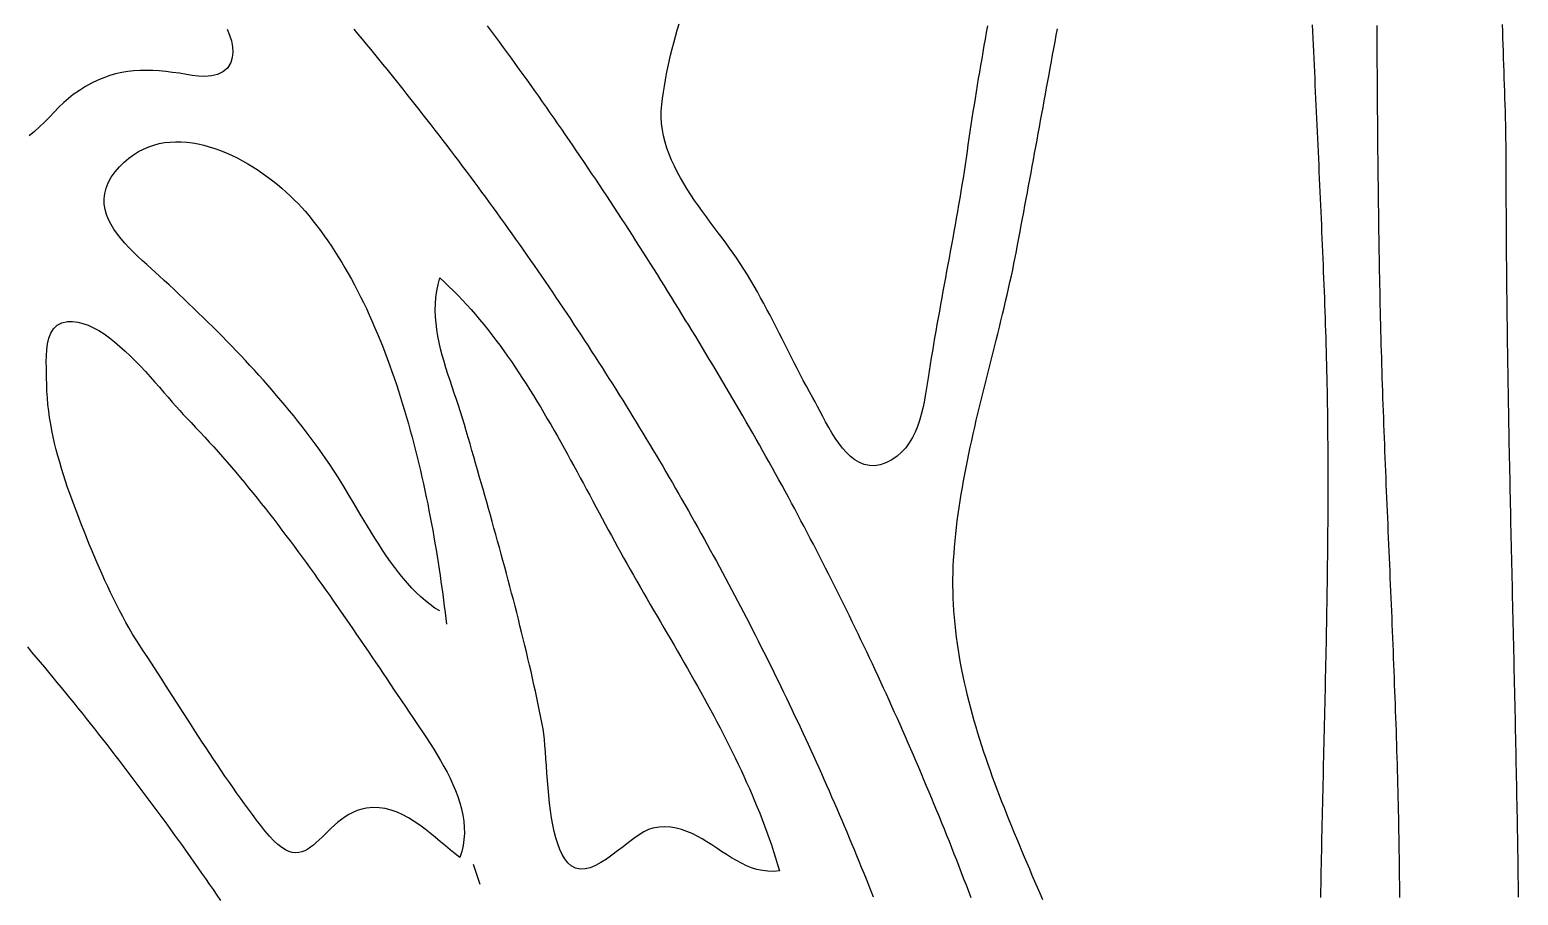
# Model space of a CAD drawing. Header units: millimetres. Extents: x 39 to 1143, y 32 to 1572.
# Drawn here: x 917 to 1140.4, y 1199.4 to 1329.3 of the extents above; entities that cross this region are included whole.
import ezdxf

# ---------------------------------------------------------------- set-up
doc = ezdxf.new("R2010")
doc.units = ezdxf.units.MM
doc.layers.add('0_0_0', color=3, linetype='Continuous')

msp = doc.modelspace()

# ---------------------------------------------------------------- linework, layer by layer
at = {"layer": '0_0_0'}
for points in [[(946.64, 1329.41), (946.99, 1328.51), (947.26, 1327.62), (947.42, 1326.76), (947.47, 1325.92), (947.38, 1325.13), (947.16, 1324.38), (946.66, 1323.55), (945.98, 1322.97), (945.16, 1322.59), (944.26, 1322.38), (943.29, 1322.3), (942.32, 1322.34), (941.39, 1322.44), (940.52, 1322.58), (939.46, 1322.76), (938.43, 1322.91), (937.41, 1323.04), (936.42, 1323.13), (935.45, 1323.19), (934.5, 1323.21), (933.56, 1323.2), (932.63, 1323.14), (931.71, 1323.03), (930.8, 1322.88), (929.89, 1322.67), (928.99, 1322.41), (928.09, 1322.09), (927.19, 1321.72), (926.28, 1321.28), (925.37, 1320.77), (924.45, 1320.2), (923.52, 1319.56), (922.81, 1318.99), (922.09, 1318.36), (921.38, 1317.66), (920.66, 1316.94), (919.94, 1316.19), (919.21, 1315.45), (918.47, 1314.72), (917.71, 1314.03), (916.92, 1313.39)], [(965.63, 1329.39), (966.25, 1328.65), (966.87, 1327.9), (967.49, 1327.15), (968.11, 1326.4), (968.72, 1325.65), (969.34, 1324.9), (969.95, 1324.14), (970.57, 1323.39), (971.18, 1322.63), (971.79, 1321.88), (972.39, 1321.12), (973, 1320.36), (973.61, 1319.6), (974.21, 1318.84), (974.81, 1318.07), (975.41, 1317.31), (976.01, 1316.54), (976.61, 1315.78), (977.2, 1315.01), (977.8, 1314.24), (978.39, 1313.47), (978.98, 1312.7), (979.57, 1311.93), (980.16, 1311.16), (980.74, 1310.39), (981.33, 1309.61), (981.91, 1308.84), (982.49, 1308.06), (983.07, 1307.28), (983.65, 1306.5), (984.23, 1305.72), (984.8, 1304.94), (985.38, 1304.16), (985.95, 1303.38), (986.52, 1302.59), (987.09, 1301.81), (987.66, 1301.02), (988.22, 1300.23), (988.79, 1299.44), (989.35, 1298.65), (989.91, 1297.86), (990.47, 1297.07), (991.03, 1296.28), (991.58, 1295.49), (992.14, 1294.69), (992.69, 1293.9), (993.24, 1293.1), (993.79, 1292.3), (994.34, 1291.5), (994.89, 1290.7), (995.43, 1289.9), (995.97, 1289.1), (996.52, 1288.3), (997.06, 1287.5), (997.59, 1286.69), (998.13, 1285.89), (998.66, 1285.08), (999.2, 1284.27), (999.73, 1283.46), (1000.26, 1282.65), (1000.79, 1281.84), (1001.31, 1281.03), (1001.84, 1280.22), (1002.36, 1279.41), (1002.88, 1278.59), (1003.4, 1277.78), (1003.92, 1276.96), (1004.44, 1276.14), (1004.95, 1275.33), (1005.46, 1274.51), (1005.98, 1273.69), (1006.48, 1272.87), (1006.99, 1272.04), (1007.5, 1271.22), (1008, 1270.4), (1008.51, 1269.57), (1009.01, 1268.75), (1009.51, 1267.92), (1010, 1267.09), (1010.5, 1266.27), (1010.99, 1265.44), (1011.49, 1264.61), (1011.98, 1263.78), (1012.46, 1262.95), (1012.95, 1262.11), (1013.44, 1261.28), (1013.92, 1260.45), (1014.4, 1259.61), (1014.88, 1258.77), (1015.36, 1257.94), (1015.84, 1257.1), (1016.31, 1256.26), (1016.78, 1255.42), (1017.26, 1254.58), (1017.72, 1253.74), (1018.19, 1252.9), (1018.66, 1252.06), (1019.12, 1251.21), (1019.58, 1250.37), (1020.04, 1249.52), (1020.5, 1248.68), (1020.96, 1247.83), (1021.41, 1246.98), (1021.87, 1246.13), (1022.32, 1245.28), (1022.77, 1244.43), (1023.22, 1243.58), (1023.66, 1242.73), (1024.11, 1241.88), (1024.55, 1241.02), (1024.99, 1240.17), (1025.43, 1239.31), (1025.86, 1238.46), (1026.3, 1237.6), (1026.73, 1236.74), (1027.16, 1235.89), (1027.59, 1235.03), (1028.02, 1234.17), (1028.45, 1233.31), (1028.87, 1232.45), (1029.29, 1231.58), (1029.71, 1230.72), (1030.13, 1229.86), (1030.55, 1228.99), (1030.96, 1228.13), (1031.37, 1227.26), (1031.78, 1226.39), (1032.19, 1225.53), (1032.6, 1224.66), (1033, 1223.79), (1033.41, 1222.92), (1033.81, 1222.05), (1034.21, 1221.18), (1034.61, 1220.31), (1035, 1219.44), (1035.39, 1218.56), (1035.79, 1217.69), (1036.18, 1216.82), (1036.56, 1215.94), (1036.95, 1215.06), (1037.33, 1214.19), (1037.71, 1213.31), (1038.1, 1212.43), (1038.47, 1211.55), (1038.85, 1210.67), (1039.22, 1209.79), (1039.6, 1208.91), (1039.97, 1208.03), (1040.33, 1207.15), (1040.7, 1206.27), (1041.07, 1205.38), (1041.43, 1204.5), (1041.79, 1203.62), (1042.15, 1202.73), (1042.5, 1201.84), (1042.86, 1200.96), (1043.21, 1200.07), (1043.56, 1199.18)], [(1058.27, 1199.02), (1057.91, 1199.96), (1057.55, 1200.9), (1057.19, 1201.83), (1056.83, 1202.77), (1056.47, 1203.7), (1056.11, 1204.64), (1055.74, 1205.57), (1055.37, 1206.5), (1055, 1207.44), (1054.63, 1208.37), (1054.25, 1209.3), (1053.88, 1210.23), (1053.5, 1211.16), (1053.12, 1212.08), (1052.74, 1213.01), (1052.35, 1213.94), (1051.97, 1214.86), (1051.58, 1215.79), (1051.19, 1216.71), (1050.8, 1217.64), (1050.41, 1218.56), (1050.01, 1219.48), (1049.62, 1220.4), (1049.22, 1221.32), (1048.82, 1222.24), (1048.42, 1223.16), (1048.01, 1224.08), (1047.61, 1225), (1047.2, 1225.91), (1046.79, 1226.83), (1046.38, 1227.74), (1045.97, 1228.65), (1045.55, 1229.57), (1045.14, 1230.48), (1044.72, 1231.39), (1044.3, 1232.3), (1043.88, 1233.21), (1043.45, 1234.12), (1043.03, 1235.02), (1042.6, 1235.93), (1042.17, 1236.83), (1041.74, 1237.74), (1041.31, 1238.64), (1040.87, 1239.54), (1040.43, 1240.44), (1040, 1241.35), (1039.56, 1242.24), (1039.11, 1243.14), (1038.67, 1244.04), (1038.22, 1244.94), (1037.78, 1245.83), (1037.33, 1246.73), (1036.88, 1247.62), (1036.42, 1248.51), (1035.97, 1249.4), (1035.51, 1250.29), (1035.05, 1251.18), (1034.59, 1252.07), (1034.13, 1252.96), (1033.67, 1253.84), (1033.2, 1254.73), (1032.73, 1255.61), (1032.26, 1256.5), (1031.79, 1257.38), (1031.32, 1258.26), (1030.85, 1259.14), (1030.37, 1260.02), (1029.89, 1260.89), (1029.41, 1261.77), (1028.93, 1262.65), (1028.45, 1263.52), (1027.96, 1264.39), (1027.47, 1265.26), (1026.98, 1266.13), (1026.49, 1267), (1026, 1267.87), (1025.51, 1268.74), (1025.01, 1269.61), (1024.51, 1270.47), (1024.01, 1271.33), (1023.51, 1272.2), (1023.01, 1273.06), (1022.51, 1273.91), (1022.01, 1274.75), (1021.51, 1275.6), (1021.01, 1276.45), (1020.5, 1277.3), (1020, 1278.15), (1019.49, 1279), (1018.98, 1279.85), (1018.47, 1280.69), (1017.96, 1281.54), (1017.45, 1282.39), (1016.94, 1283.24), (1016.42, 1284.09), (1015.9, 1284.94), (1015.38, 1285.78), (1014.86, 1286.63), (1014.34, 1287.48), (1013.82, 1288.33), (1013.3, 1289.17), (1012.77, 1290.02), (1012.24, 1290.87), (1011.71, 1291.71), (1011.18, 1292.56), (1010.65, 1293.4), (1010.12, 1294.25), (1009.58, 1295.09), (1009.05, 1295.94), (1008.51, 1296.78), (1007.97, 1297.63), (1007.43, 1298.47), (1006.88, 1299.31), (1006.34, 1300.15), (1005.79, 1300.99), (1005.25, 1301.83), (1004.7, 1302.67), (1004.15, 1303.51), (1003.59, 1304.35), (1003.04, 1305.19), (1002.49, 1306.03), (1001.93, 1306.86), (1001.37, 1307.7), (1000.81, 1308.54), (1000.25, 1309.37), (999.68, 1310.2), (999.12, 1311.04), (998.55, 1311.87), (997.99, 1312.7), (997.42, 1313.53), (996.84, 1314.36), (996.27, 1315.18), (995.7, 1316.01), (995.12, 1316.84), (994.54, 1317.66), (993.96, 1318.49), (993.38, 1319.31), (992.8, 1320.13), (992.22, 1320.95), (991.63, 1321.77), (991.04, 1322.59), (990.45, 1323.41), (989.86, 1324.22), (989.27, 1325.04), (988.67, 1325.85), (988.08, 1326.66), (987.48, 1327.47), (986.88, 1328.28), (986.28, 1329.09), (985.68, 1329.9)], [(1060.73, 1329.89), (1060.55, 1328.9), (1060.38, 1327.91), (1060.2, 1326.92), (1060.03, 1325.93), (1059.86, 1324.94), (1059.69, 1323.95), (1059.52, 1322.96), (1059.35, 1321.97), (1059.19, 1320.98), (1059.03, 1319.99), (1058.87, 1319), (1058.71, 1318.01), (1058.55, 1317.02), (1058.4, 1316.02), (1058.24, 1315.03), (1058.09, 1314.04), (1057.95, 1313.05), (1057.8, 1312.05), (1057.66, 1311.06), (1057.51, 1310.05), (1057.36, 1309.05), (1057.2, 1308.04), (1057.05, 1307.04), (1056.88, 1306.04), (1056.72, 1305.04), (1056.55, 1304.03), (1056.38, 1303.03), (1056.21, 1302.03), (1056.04, 1301.03), (1055.86, 1300.04), (1055.68, 1299.04), (1055.5, 1298.04), (1055.32, 1297.04), (1055.14, 1296.04), (1054.96, 1295.04), (1054.78, 1294.05), (1054.59, 1293.05), (1054.41, 1292.05), (1054.23, 1291.05), (1054.04, 1290.06), (1053.86, 1289.06), (1053.68, 1288.06), (1053.5, 1287.06), (1053.32, 1286.06), (1053.14, 1285.06), (1052.97, 1284.07), (1052.79, 1283.07), (1052.62, 1282.07), (1052.45, 1281.07), (1052.28, 1280.06), (1052.12, 1279.06), (1051.96, 1278.06), (1051.8, 1277.06), (1051.66, 1276.17), (1051.52, 1275.27), (1051.37, 1274.34), (1051.2, 1273.41), (1051.01, 1272.48), (1050.79, 1271.56), (1050.53, 1270.65), (1050.22, 1269.76), (1049.87, 1268.9), (1049.46, 1268.08), (1048.99, 1267.3), (1048.45, 1266.57), (1047.84, 1265.89), (1047.15, 1265.29), (1046.36, 1264.75), (1045.48, 1264.3), (1044.62, 1263.99), (1043.79, 1263.86), (1043, 1263.88), (1042.24, 1264.04), (1041.52, 1264.33), (1040.84, 1264.74), (1040.18, 1265.25), (1039.56, 1265.84), (1038.97, 1266.5), (1038.41, 1267.23), (1037.88, 1268), (1037.37, 1268.79), (1036.9, 1269.61), (1036.44, 1270.43), (1036.01, 1271.23), (1035.61, 1272.01), (1035.23, 1272.75), (1034.87, 1273.44), (1034.52, 1274.06), (1034.03, 1274.93), (1033.55, 1275.8), (1033.08, 1276.68), (1032.61, 1277.56), (1032.15, 1278.45), (1031.7, 1279.33), (1031.25, 1280.22), (1030.8, 1281.11), (1030.35, 1282), (1029.9, 1282.89), (1029.45, 1283.78), (1029, 1284.67), (1028.55, 1285.55), (1028.09, 1286.44), (1027.63, 1287.32), (1027.16, 1288.2), (1026.68, 1289.07), (1026.2, 1289.94), (1025.71, 1290.81), (1025.2, 1291.67), (1024.69, 1292.53), (1024.16, 1293.38), (1023.62, 1294.22), (1023.06, 1295.06), (1022.55, 1295.79), (1022.02, 1296.54), (1021.47, 1297.3), (1020.9, 1298.06), (1020.32, 1298.84), (1019.73, 1299.63), (1019.13, 1300.42), (1018.54, 1301.22), (1017.95, 1302.04), (1017.36, 1302.86), (1016.78, 1303.69), (1016.22, 1304.52), (1015.67, 1305.37), (1015.14, 1306.23), (1014.64, 1307.09), (1014.17, 1307.96), (1013.73, 1308.84), (1013.32, 1309.73), (1012.95, 1310.63), (1012.62, 1311.53), (1012.34, 1312.44), (1012.11, 1313.36), (1011.94, 1314.28), (1011.82, 1315.22), (1011.76, 1316.16), (1011.77, 1317.1), (1011.84, 1318.06), (1011.95, 1318.98), (1012.08, 1319.91), (1012.23, 1320.83), (1012.39, 1321.76), (1012.56, 1322.69), (1012.75, 1323.62), (1012.95, 1324.56), (1013.16, 1325.49), (1013.39, 1326.43), (1013.63, 1327.36), (1013.89, 1328.3), (1014.15, 1329.23), (1014.43, 1330.17)], [(1069.02, 1198.72), (1068.63, 1199.64), (1068.24, 1200.55), (1067.85, 1201.47), (1067.45, 1202.38), (1067.06, 1203.3), (1066.68, 1204.21), (1066.29, 1205.13), (1065.9, 1206.05), (1065.52, 1206.97), (1065.13, 1207.89), (1064.75, 1208.81), (1064.38, 1209.73), (1064, 1210.65), (1063.63, 1211.57), (1063.27, 1212.5), (1062.9, 1213.42), (1062.55, 1214.35), (1062.19, 1215.28), (1061.85, 1216.21), (1061.5, 1217.14), (1061.17, 1218.07), (1060.84, 1219), (1060.52, 1219.94), (1060.2, 1220.87), (1059.89, 1221.81), (1059.59, 1222.75), (1059.3, 1223.7), (1059.01, 1224.64), (1058.74, 1225.59), (1058.47, 1226.54), (1058.21, 1227.49), (1057.96, 1228.44), (1057.72, 1229.4), (1057.5, 1230.35), (1057.28, 1231.32), (1057.07, 1232.28), (1056.88, 1233.24), (1056.69, 1234.21), (1056.52, 1235.18), (1056.36, 1236.16), (1056.21, 1237.13), (1056.08, 1238.11), (1055.96, 1239.1), (1055.85, 1240.08), (1055.76, 1241.07), (1055.68, 1242.06), (1055.62, 1243.06), (1055.57, 1243.99), (1055.55, 1244.93), (1055.53, 1245.88), (1055.54, 1246.83), (1055.56, 1247.79), (1055.59, 1248.75), (1055.64, 1249.72), (1055.7, 1250.69), (1055.77, 1251.66), (1055.86, 1252.64), (1055.96, 1253.62), (1056.07, 1254.61), (1056.19, 1255.6), (1056.32, 1256.59), (1056.47, 1257.59), (1056.62, 1258.59), (1056.78, 1259.59), (1056.95, 1260.59), (1057.13, 1261.59), (1057.32, 1262.6), (1057.52, 1263.61), (1057.72, 1264.62), (1057.93, 1265.63), (1058.14, 1266.64), (1058.36, 1267.65), (1058.59, 1268.66), (1058.82, 1269.67), (1059.05, 1270.68), (1059.29, 1271.69), (1059.53, 1272.7), (1059.78, 1273.7), (1060.02, 1274.71), (1060.27, 1275.72), (1060.52, 1276.72), (1060.77, 1277.72), (1061.02, 1278.72), (1061.27, 1279.72), (1061.52, 1280.71), (1061.77, 1281.7), (1062.02, 1282.69), (1062.27, 1283.68), (1062.51, 1284.66), (1062.75, 1285.63), (1062.99, 1286.61), (1063.22, 1287.58), (1063.45, 1288.54), (1063.67, 1289.5), (1063.89, 1290.45), (1064.1, 1291.4), (1064.31, 1292.35), (1064.51, 1293.28), (1064.7, 1294.21), (1064.89, 1295.14), (1065.06, 1296.06), (1065.25, 1297.04), (1065.43, 1298.02), (1065.62, 1299), (1065.8, 1299.98), (1065.98, 1300.96), (1066.17, 1301.94), (1066.35, 1302.92), (1066.53, 1303.9), (1066.71, 1304.88), (1066.89, 1305.86), (1067.08, 1306.84), (1067.26, 1307.82), (1067.44, 1308.81), (1067.62, 1309.79), (1067.8, 1310.77), (1067.98, 1311.75), (1068.16, 1312.74), (1068.34, 1313.72), (1068.52, 1314.7), (1068.7, 1315.68), (1068.88, 1316.67), (1069.06, 1317.65), (1069.24, 1318.63), (1069.42, 1319.62), (1069.6, 1320.6), (1069.78, 1321.59), (1069.96, 1322.57), (1070.14, 1323.55), (1070.32, 1324.54), (1070.5, 1325.52), (1070.68, 1326.51), (1070.86, 1327.49), (1071.04, 1328.48), (1071.22, 1329.46)], [(1109.47, 1330.03), (1109.51, 1329.02), (1109.56, 1328.02), (1109.6, 1327.02), (1109.65, 1326.01), (1109.69, 1325.01), (1109.74, 1324), (1109.78, 1323), (1109.83, 1322), (1109.87, 1320.99), (1109.92, 1319.99), (1109.96, 1318.99), (1110.01, 1317.98), (1110.06, 1316.98), (1110.1, 1315.98), (1110.15, 1314.98), (1110.2, 1313.98), (1110.24, 1312.97), (1110.29, 1311.97), (1110.34, 1310.97), (1110.38, 1309.97), (1110.43, 1308.97), (1110.47, 1307.97), (1110.52, 1306.97), (1110.56, 1305.97), (1110.61, 1304.97), (1110.65, 1303.97), (1110.7, 1302.97), (1110.74, 1301.97), (1110.79, 1300.97), (1110.83, 1299.97), (1110.87, 1298.97), (1110.92, 1297.98), (1110.96, 1296.98), (1111, 1295.98), (1111.04, 1294.99), (1111.08, 1293.99), (1111.12, 1292.99), (1111.16, 1292), (1111.2, 1291), (1111.24, 1290.01), (1111.28, 1289.01), (1111.31, 1288.02), (1111.35, 1287.03), (1111.38, 1286.03), (1111.42, 1285.04), (1111.45, 1284.05), (1111.48, 1283.06), (1111.51, 1282.06), (1111.54, 1281.07), (1111.57, 1280.07), (1111.59, 1279.08), (1111.62, 1278.08), (1111.64, 1277.09), (1111.66, 1276.09), (1111.68, 1275.1), (1111.7, 1274.1), (1111.71, 1273.1), (1111.73, 1272.11), (1111.74, 1271.11), (1111.75, 1270.11), (1111.76, 1269.11), (1111.77, 1268.12), (1111.78, 1267.12), (1111.79, 1266.12), (1111.79, 1265.12), (1111.8, 1264.13), (1111.8, 1263.13), (1111.8, 1262.13), (1111.8, 1261.13), (1111.8, 1260.13), (1111.8, 1259.13), (1111.79, 1258.14), (1111.79, 1257.14), (1111.78, 1256.14), (1111.78, 1255.14), (1111.77, 1254.14), (1111.76, 1253.14), (1111.75, 1252.14), (1111.74, 1251.14), (1111.73, 1250.14), (1111.72, 1249.14), (1111.71, 1248.14), (1111.7, 1247.14), (1111.68, 1246.14), (1111.67, 1245.14), (1111.65, 1244.14), (1111.63, 1243.14), (1111.62, 1242.14), (1111.6, 1241.14), (1111.58, 1240.14), (1111.56, 1239.13), (1111.55, 1238.13), (1111.53, 1237.13), (1111.51, 1236.13), (1111.49, 1235.13), (1111.46, 1234.13), (1111.44, 1233.13), (1111.42, 1232.13), (1111.4, 1231.12), (1111.38, 1230.12), (1111.36, 1229.12), (1111.33, 1228.12), (1111.31, 1227.12), (1111.29, 1226.12), (1111.26, 1225.12), (1111.24, 1224.11), (1111.22, 1223.11), (1111.19, 1222.11), (1111.17, 1221.11), (1111.15, 1220.11), (1111.12, 1219.1), (1111.1, 1218.1), (1111.08, 1217.1), (1111.05, 1216.1), (1111.03, 1215.1), (1111.01, 1214.1), (1110.98, 1213.09), (1110.96, 1212.09), (1110.94, 1211.09), (1110.92, 1210.09), (1110.9, 1209.09), (1110.87, 1208.08), (1110.85, 1207.08), (1110.83, 1206.08), (1110.81, 1205.08), (1110.79, 1204.08), (1110.77, 1203.08), (1110.75, 1202.07), (1110.74, 1201.07), (1110.72, 1200.07), (1110.7, 1199.07)], [(1119.14, 1329.96), (1119.15, 1328.96), (1119.15, 1327.97), (1119.16, 1326.97), (1119.16, 1325.97), (1119.17, 1324.97), (1119.17, 1323.97), (1119.18, 1322.97), (1119.18, 1321.97), (1119.19, 1320.97), (1119.2, 1319.98), (1119.2, 1318.98), (1119.21, 1317.98), (1119.22, 1316.98), (1119.23, 1315.98), (1119.24, 1314.98), (1119.24, 1313.99), (1119.25, 1312.99), (1119.26, 1311.99), (1119.27, 1310.99), (1119.28, 1309.99), (1119.29, 1309), (1119.31, 1308), (1119.32, 1307), (1119.33, 1306), (1119.34, 1305.01), (1119.35, 1304.01), (1119.37, 1303.01), (1119.38, 1302.02), (1119.39, 1301.02), (1119.41, 1300.02), (1119.42, 1299.02), (1119.44, 1298.03), (1119.46, 1297.03), (1119.47, 1296.03), (1119.49, 1295.04), (1119.51, 1294.04), (1119.52, 1293.05), (1119.54, 1292.05), (1119.56, 1291.05), (1119.58, 1290.06), (1119.6, 1289.06), (1119.62, 1288.06), (1119.64, 1287.06), (1119.66, 1286.06), (1119.69, 1285.06), (1119.71, 1284.06), (1119.74, 1283.06), (1119.77, 1282.06), (1119.8, 1281.06), (1119.83, 1280.06), (1119.86, 1279.06), (1119.89, 1278.06), (1119.92, 1277.05), (1119.95, 1276.05), (1119.99, 1275.05), (1120.02, 1274.05), (1120.06, 1273.05), (1120.09, 1272.05), (1120.13, 1271.05), (1120.16, 1270.05), (1120.2, 1269.05), (1120.24, 1268.05), (1120.28, 1267.05), (1120.32, 1266.05), (1120.36, 1265.05), (1120.4, 1264.05), (1120.44, 1263.05), (1120.48, 1262.05), (1120.52, 1261.05), (1120.56, 1260.05), (1120.61, 1259.05), (1120.65, 1258.05), (1120.69, 1257.05), (1120.73, 1256.05), (1120.78, 1255.05), (1120.82, 1254.05), (1120.86, 1253.05), (1120.91, 1252.05), (1120.95, 1251.05), (1120.99, 1250.05), (1121.04, 1249.05), (1121.08, 1248.05), (1121.12, 1247.05), (1121.17, 1246.05), (1121.21, 1245.05), (1121.25, 1244.05), (1121.29, 1243.05), (1121.34, 1242.05), (1121.38, 1241.05), (1121.42, 1240.05), (1121.46, 1239.05), (1121.51, 1238.05), (1121.55, 1237.05), (1121.59, 1236.05), (1121.63, 1235.05), (1121.67, 1234.05), (1121.71, 1233.05), (1121.75, 1232.05), (1121.78, 1231.05), (1121.82, 1230.05), (1121.86, 1229.05), (1121.9, 1228.05), (1121.93, 1227.05), (1121.97, 1226.05), (1122, 1225.05), (1122.04, 1224.05), (1122.07, 1223.05), (1122.1, 1222.05), (1122.13, 1221.05), (1122.16, 1220.05), (1122.19, 1219.05), (1122.22, 1218.05), (1122.25, 1217.05), (1122.28, 1216.05), (1122.3, 1215.05), (1122.33, 1214.05), (1122.35, 1213.05), (1122.37, 1212.05), (1122.39, 1211.05), (1122.41, 1210.05), (1122.43, 1209.05), (1122.45, 1208.05), (1122.47, 1207.05), (1122.48, 1206.05), (1122.5, 1205.05), (1122.51, 1204.05), (1122.52, 1203.05), (1122.53, 1202.05), (1122.54, 1201.05), (1122.55, 1200.05), (1122.55, 1199.05)], [(1137.97, 1330.1), (1138, 1329.09), (1138.03, 1328.08), (1138.06, 1327.07), (1138.1, 1326.06), (1138.13, 1325.05), (1138.17, 1324.04), (1138.2, 1323.04), (1138.23, 1322.03), (1138.27, 1321.02), (1138.3, 1320.02), (1138.33, 1319.01), (1138.36, 1318.01), (1138.39, 1317.01), (1138.41, 1316.01), (1138.44, 1315.01), (1138.46, 1314.01), (1138.48, 1313.01), (1138.49, 1312.02), (1138.51, 1311.03), (1138.52, 1310.03), (1138.52, 1309.04), (1138.52, 1308.06), (1138.52, 1307.06), (1138.53, 1306.05), (1138.53, 1305.05), (1138.53, 1304.05), (1138.53, 1303.05), (1138.54, 1302.05), (1138.54, 1301.04), (1138.55, 1300.04), (1138.55, 1299.04), (1138.56, 1298.04), (1138.56, 1297.04), (1138.57, 1296.04), (1138.58, 1295.04), (1138.59, 1294.03), (1138.6, 1293.03), (1138.61, 1292.03), (1138.62, 1291.03), (1138.63, 1290.03), (1138.64, 1289.03), (1138.65, 1288.03), (1138.66, 1287.03), (1138.67, 1286.03), (1138.69, 1285.03), (1138.7, 1284.03), (1138.71, 1283.03), (1138.73, 1282.03), (1138.74, 1281.03), (1138.76, 1280.03), (1138.77, 1279.03), (1138.79, 1278.03), (1138.8, 1277.03), (1138.82, 1276.03), (1138.84, 1275.03), (1138.85, 1274.03), (1138.87, 1273.03), (1138.89, 1272.03), (1138.91, 1271.03), (1138.93, 1270.03), (1138.95, 1269.03), (1138.97, 1268.03), (1138.98, 1267.03), (1139, 1266.03), (1139.02, 1265.03), (1139.04, 1264.03), (1139.06, 1263.03), (1139.09, 1262.03), (1139.11, 1261.03), (1139.13, 1260.03), (1139.15, 1259.04), (1139.17, 1258.04), (1139.19, 1257.04), (1139.21, 1256.04), (1139.23, 1255.04), (1139.26, 1254.04), (1139.28, 1253.04), (1139.3, 1252.04), (1139.32, 1251.04), (1139.35, 1250.04), (1139.37, 1249.05), (1139.39, 1248.05), (1139.41, 1247.05), (1139.44, 1246.05), (1139.46, 1245.05), (1139.48, 1244.05), (1139.51, 1243.05), (1139.53, 1242.05), (1139.55, 1241.05), (1139.57, 1240.06), (1139.6, 1239.06), (1139.62, 1238.06), (1139.64, 1237.06), (1139.66, 1236.06), (1139.69, 1235.06), (1139.71, 1234.06), (1139.73, 1233.06), (1139.75, 1232.06), (1139.78, 1231.07), (1139.8, 1230.07), (1139.82, 1229.07), (1139.84, 1228.07), (1139.86, 1227.07), (1139.89, 1226.07), (1139.91, 1225.07), (1139.93, 1224.07), (1139.95, 1223.07), (1139.97, 1222.08), (1139.99, 1221.08), (1140.01, 1220.08), (1140.03, 1219.08), (1140.05, 1218.08), (1140.07, 1217.08), (1140.09, 1216.08), (1140.11, 1215.08), (1140.13, 1214.08), (1140.15, 1213.08), (1140.17, 1212.08), (1140.19, 1211.08), (1140.2, 1210.08), (1140.22, 1209.09), (1140.24, 1208.09), (1140.25, 1207.09), (1140.27, 1206.09), (1140.29, 1205.09), (1140.3, 1204.09), (1140.32, 1203.09), (1140.33, 1202.09), (1140.35, 1201.09), (1140.36, 1200.09), (1140.37, 1199.09)], [(978.52, 1242.06), (977.79, 1242.5), (977.08, 1243.01), (976.37, 1243.56), (975.68, 1244.16), (975, 1244.81), (974.33, 1245.49), (973.67, 1246.22), (973.03, 1246.98), (972.39, 1247.77), (971.77, 1248.59), (971.15, 1249.43), (970.55, 1250.29), (969.95, 1251.17), (969.37, 1252.07), (968.79, 1252.97), (968.22, 1253.88), (967.66, 1254.79), (967.11, 1255.71), (966.57, 1256.61), (966.04, 1257.52), (965.51, 1258.41), (964.99, 1259.29), (964.48, 1260.15), (963.98, 1260.98), (963.48, 1261.8), (962.99, 1262.58), (962.5, 1263.34), (962.02, 1264.06), (961.45, 1264.89), (960.87, 1265.71), (960.28, 1266.53), (959.69, 1267.34), (959.09, 1268.15), (958.48, 1268.95), (957.87, 1269.75), (957.25, 1270.54), (956.62, 1271.33), (955.99, 1272.11), (955.35, 1272.88), (954.7, 1273.66), (954.05, 1274.42), (953.4, 1275.18), (952.74, 1275.94), (952.07, 1276.69), (951.4, 1277.44), (950.72, 1278.19), (950.04, 1278.93), (949.36, 1279.66), (948.67, 1280.4), (947.97, 1281.12), (947.28, 1281.85), (946.57, 1282.57), (945.87, 1283.29), (945.16, 1284), (944.45, 1284.71), (943.73, 1285.42), (943.01, 1286.13), (942.29, 1286.83), (941.57, 1287.53), (940.84, 1288.23), (940.11, 1288.92), (939.38, 1289.61), (938.65, 1290.3), (937.91, 1290.99), (937.17, 1291.67), (936.43, 1292.36), (935.83, 1292.91), (935.2, 1293.48), (934.55, 1294.07), (933.88, 1294.67), (933.22, 1295.29), (932.55, 1295.93), (931.91, 1296.59), (931.29, 1297.26), (930.7, 1297.94), (930.15, 1298.64), (929.64, 1299.36), (929.2, 1300.08), (928.82, 1300.83), (928.52, 1301.58), (928.3, 1302.34), (928.18, 1303.12), (928.15, 1303.91), (928.24, 1304.71), (928.44, 1305.52), (928.77, 1306.34), (929.23, 1307.16), (929.84, 1308), (930.49, 1308.75), (931.17, 1309.42), (931.87, 1310.02), (932.59, 1310.55), (933.32, 1311.01), (934.08, 1311.4), (934.85, 1311.73), (935.63, 1312), (936.43, 1312.21), (937.24, 1312.36), (938.06, 1312.45), (938.89, 1312.5), (939.72, 1312.49), (940.56, 1312.43), (941.41, 1312.32), (942.25, 1312.17), (943.1, 1311.98), (943.94, 1311.75), (944.79, 1311.48), (945.63, 1311.17), (946.46, 1310.83), (947.29, 1310.46), (948.1, 1310.06), (948.91, 1309.64), (949.71, 1309.19), (950.49, 1308.71), (951.26, 1308.22), (952.01, 1307.7), (952.75, 1307.18), (953.46, 1306.63), (954.16, 1306.08), (954.83, 1305.52), (955.48, 1304.94), (956.1, 1304.37), (956.7, 1303.79), (957.27, 1303.21), (957.81, 1302.63), (958.31, 1302.06), (958.91, 1301.35), (959.49, 1300.63), (960.07, 1299.89), (960.63, 1299.15), (961.19, 1298.38), (961.73, 1297.61), (962.26, 1296.82), (962.79, 1296.02), (963.3, 1295.21), (963.81, 1294.39), (964.3, 1293.55), (964.79, 1292.71), (965.26, 1291.85), (965.73, 1290.99), (966.19, 1290.11), (966.64, 1289.23), (967.08, 1288.34), (967.51, 1287.44), (967.93, 1286.53), (968.34, 1285.61), (968.75, 1284.68), (969.14, 1283.75), (969.53, 1282.81), (969.91, 1281.87), (970.28, 1280.91), (970.64, 1279.96), (971, 1278.99), (971.34, 1278.02), (971.68, 1277.05), (972.01, 1276.07), (972.33, 1275.09), (972.65, 1274.11), (972.96, 1273.12), (973.26, 1272.13), (973.55, 1271.13), (973.83, 1270.14), (974.11, 1269.14), (974.38, 1268.14), (974.65, 1267.14), (974.9, 1266.14), (975.15, 1265.13), (975.4, 1264.13), (975.63, 1263.13), (975.86, 1262.13), (976.09, 1261.13), (976.3, 1260.13), (976.51, 1259.13), (976.72, 1258.13), (976.91, 1257.14), (977.11, 1256.15), (977.29, 1255.16), (977.47, 1254.18), (977.65, 1253.2), (977.81, 1252.22), (977.98, 1251.25), (978.13, 1250.28), (978.29, 1249.32), (978.43, 1248.36), (978.57, 1247.41), (978.71, 1246.47), (978.84, 1245.53), (978.97, 1244.6), (979.09, 1243.67), (979.2, 1242.76), (979.32, 1241.85), (979.42, 1240.95), (979.52, 1240.06)], [(945.68, 1198.59), (945.11, 1199.42), (944.55, 1200.24), (943.98, 1201.07), (943.41, 1201.89), (942.83, 1202.71), (942.26, 1203.53), (941.68, 1204.35), (941.11, 1205.17), (940.53, 1205.99), (939.95, 1206.8), (939.36, 1207.62), (938.78, 1208.43), (938.19, 1209.24), (937.6, 1210.05), (937.01, 1210.86), (936.42, 1211.66), (935.83, 1212.47), (935.24, 1213.27), (934.64, 1214.07), (934.04, 1214.87), (933.44, 1215.67), (932.84, 1216.47), (932.24, 1217.27), (931.64, 1218.06), (931.03, 1218.86), (930.42, 1219.65), (929.82, 1220.44), (929.21, 1221.23), (928.59, 1222.01), (927.98, 1222.8), (927.37, 1223.58), (926.75, 1224.36), (926.13, 1225.15), (925.51, 1225.92), (924.89, 1226.7), (924.27, 1227.48), (923.65, 1228.25), (923.02, 1229.03), (922.39, 1229.8), (921.76, 1230.57), (921.13, 1231.33), (920.5, 1232.1), (919.87, 1232.86), (919.24, 1233.63), (918.6, 1234.39), (917.96, 1235.15), (917.33, 1235.9), (916.69, 1236.66)], [(983.52, 1204.06), (984.52, 1201.06)]]:
    msp.add_lwpolyline(points, dxfattribs=at)
for points in [[(978.52, 1292.06), (979.22, 1291.42), (979.91, 1290.77), (980.59, 1290.1), (981.27, 1289.42), (981.93, 1288.73), (982.58, 1288.02), (983.23, 1287.3), (983.87, 1286.57), (984.5, 1285.82), (985.12, 1285.06), (985.73, 1284.3), (986.34, 1283.52), (986.94, 1282.73), (987.53, 1281.94), (988.12, 1281.13), (988.7, 1280.32), (989.27, 1279.49), (989.84, 1278.66), (990.4, 1277.83), (990.95, 1276.98), (991.5, 1276.13), (992.04, 1275.27), (992.58, 1274.41), (993.11, 1273.55), (993.63, 1272.68), (994.15, 1271.8), (994.67, 1270.92), (995.18, 1270.04), (995.69, 1269.16), (996.19, 1268.28), (996.69, 1267.39), (997.19, 1266.5), (997.68, 1265.61), (998.17, 1264.72), (998.65, 1263.84), (999.13, 1262.95), (999.61, 1262.06), (1000.09, 1261.18), (1000.56, 1260.3), (1001.03, 1259.42), (1001.5, 1258.54), (1001.97, 1257.67), (1002.43, 1256.8), (1002.9, 1255.94), (1003.36, 1255.08), (1003.82, 1254.22), (1004.28, 1253.38), (1004.73, 1252.54), (1005.19, 1251.7), (1005.65, 1250.88), (1006.1, 1250.06), (1006.6, 1249.18), (1007.09, 1248.3), (1007.59, 1247.43), (1008.09, 1246.55), (1008.6, 1245.67), (1009.1, 1244.8), (1009.61, 1243.92), (1010.12, 1243.05), (1010.62, 1242.17), (1011.13, 1241.3), (1011.64, 1240.43), (1012.16, 1239.55), (1012.67, 1238.67), (1013.18, 1237.8), (1013.68, 1236.92), (1014.19, 1236.04), (1014.7, 1235.17), (1015.21, 1234.29), (1015.71, 1233.41), (1016.21, 1232.53), (1016.71, 1231.64), (1017.21, 1230.76), (1017.7, 1229.87), (1018.19, 1228.99), (1018.68, 1228.1), (1019.16, 1227.21), (1019.64, 1226.32), (1020.12, 1225.42), (1020.59, 1224.52), (1021.06, 1223.63), (1021.52, 1222.72), (1021.97, 1221.82), (1022.42, 1220.91), (1022.87, 1220.01), (1023.3, 1219.09), (1023.74, 1218.18), (1024.16, 1217.26), (1024.58, 1216.34), (1024.99, 1215.42), (1025.39, 1214.49), (1025.78, 1213.56), (1026.17, 1212.62), (1026.55, 1211.69), (1026.92, 1210.74), (1027.28, 1209.8), (1027.63, 1208.85), (1027.97, 1207.89), (1028.3, 1206.94), (1028.62, 1205.97), (1028.93, 1205.01), (1029.23, 1204.03), (1029.52, 1203.06), (1028.64, 1202.97), (1027.77, 1202.99), (1026.94, 1203.09), (1026.12, 1203.27), (1025.33, 1203.52), (1024.55, 1203.83), (1023.79, 1204.19), (1023.04, 1204.59), (1022.29, 1205.03), (1021.56, 1205.49), (1020.83, 1205.97), (1020.1, 1206.46), (1019.37, 1206.94), (1018.63, 1207.41), (1017.89, 1207.85), (1017.15, 1208.27), (1016.39, 1208.65), (1015.61, 1208.98), (1014.82, 1209.26), (1014.01, 1209.46), (1013.18, 1209.6), (1012.32, 1209.64), (1011.44, 1209.6), (1010.52, 1209.45), (1009.87, 1209.24), (1009.17, 1208.9), (1008.43, 1208.44), (1007.66, 1207.91), (1006.86, 1207.31), (1006.04, 1206.68), (1005.21, 1206.04), (1004.37, 1205.42), (1003.53, 1204.83), (1002.7, 1204.3), (1001.89, 1203.86), (1001.09, 1203.53), (1000.33, 1203.34), (999.6, 1203.3), (998.91, 1203.45), (998.27, 1203.81), (997.76, 1204.27), (997.31, 1204.84), (996.91, 1205.5), (996.55, 1206.26), (996.23, 1207.09), (995.95, 1207.99), (995.7, 1208.96), (995.49, 1209.97), (995.3, 1211.03), (995.14, 1212.12), (995, 1213.23), (994.88, 1214.36), (994.78, 1215.5), (994.68, 1216.62), (994.6, 1217.74), (994.53, 1218.83), (994.46, 1219.89), (994.39, 1220.91), (994.31, 1221.88), (994.23, 1222.79), (994.14, 1223.63), (994.04, 1224.39), (993.92, 1225.06), (993.72, 1226.05), (993.52, 1227.04), (993.31, 1228.03), (993.1, 1229.02), (992.88, 1230.01), (992.66, 1231), (992.44, 1231.98), (992.22, 1232.97), (991.99, 1233.95), (991.76, 1234.94), (991.52, 1235.92), (991.29, 1236.9), (991.05, 1237.89), (990.81, 1238.87), (990.56, 1239.85), (990.32, 1240.83), (990.07, 1241.81), (989.82, 1242.79), (989.57, 1243.77), (989.31, 1244.74), (989.05, 1245.72), (988.79, 1246.7), (988.53, 1247.68), (988.27, 1248.65), (988.01, 1249.63), (987.74, 1250.6), (987.47, 1251.58), (987.21, 1252.55), (986.94, 1253.53), (986.66, 1254.5), (986.39, 1255.47), (986.12, 1256.45), (985.84, 1257.42), (985.57, 1258.39), (985.29, 1259.37), (985.02, 1260.34), (984.74, 1261.31), (984.46, 1262.28), (984.18, 1263.26), (983.9, 1264.23), (983.62, 1265.2), (983.34, 1266.17), (983.07, 1267.14), (982.79, 1268.11), (982.51, 1269.09), (982.23, 1270.06), (981.95, 1271), (981.65, 1271.94), (981.34, 1272.88), (981.03, 1273.82), (980.71, 1274.76), (980.39, 1275.71), (980.07, 1276.66), (979.76, 1277.61), (979.46, 1278.56), (979.17, 1279.51), (978.9, 1280.46), (978.66, 1281.42), (978.44, 1282.37), (978.25, 1283.33), (978.09, 1284.29), (977.97, 1285.26), (977.9, 1286.22), (977.86, 1287.19), (977.88, 1288.16), (977.95, 1289.13), (978.08, 1290.1), (978.27, 1291.08)], [(981.52, 1205.06), (980.82, 1205.61), (980.11, 1206.19), (979.38, 1206.8), (978.64, 1207.43), (977.88, 1208.07), (977.11, 1208.7), (976.32, 1209.32), (975.52, 1209.92), (974.7, 1210.48), (973.86, 1210.99), (973.01, 1211.45), (972.14, 1211.84), (971.25, 1212.16), (970.35, 1212.39), (969.42, 1212.52), (968.48, 1212.54), (967.52, 1212.45), (966.81, 1212.3), (966.13, 1212.09), (965.49, 1211.82), (964.89, 1211.5), (964.31, 1211.14), (963.76, 1210.75), (963.23, 1210.34), (962.73, 1209.9), (962.24, 1209.46), (961.77, 1209), (961.31, 1208.56), (960.87, 1208.12), (960.43, 1207.69), (960, 1207.29), (959.57, 1206.93), (959.14, 1206.6), (958.71, 1206.31), (958.27, 1206.08), (957.82, 1205.91), (957.36, 1205.81), (956.89, 1205.78), (956.4, 1205.83), (955.89, 1205.97), (955.36, 1206.21), (954.81, 1206.55), (954.23, 1207), (953.61, 1207.56), (952.97, 1208.25), (952.28, 1209.08), (951.66, 1209.88), (951.04, 1210.68), (950.43, 1211.49), (949.83, 1212.31), (949.23, 1213.13), (948.63, 1213.95), (948.04, 1214.78), (947.45, 1215.61), (946.87, 1216.45), (946.29, 1217.29), (945.72, 1218.13), (945.15, 1218.97), (944.58, 1219.82), (944.01, 1220.67), (943.45, 1221.52), (942.89, 1222.38), (942.33, 1223.23), (941.78, 1224.09), (941.22, 1224.95), (940.67, 1225.8), (940.12, 1226.66), (939.57, 1227.52), (939.02, 1228.38), (938.46, 1229.24), (937.91, 1230.1), (937.36, 1230.95), (936.81, 1231.81), (936.26, 1232.66), (935.71, 1233.51), (935.15, 1234.36), (934.6, 1235.21), (934.04, 1236.06), (933.5, 1236.9), (932.96, 1237.74), (932.44, 1238.6), (931.94, 1239.47), (931.44, 1240.34), (930.96, 1241.22), (930.48, 1242.11), (930.02, 1243.01), (929.57, 1243.91), (929.12, 1244.82), (928.69, 1245.73), (928.26, 1246.65), (927.85, 1247.57), (927.44, 1248.49), (927.04, 1249.41), (926.64, 1250.34), (926.26, 1251.27), (925.88, 1252.2), (925.51, 1253.13), (925.14, 1254.06), (924.77, 1255), (924.41, 1255.94), (924.05, 1256.88), (923.69, 1257.81), (923.35, 1258.75), (923.01, 1259.69), (922.68, 1260.62), (922.37, 1261.56), (922.06, 1262.5), (921.77, 1263.44), (921.49, 1264.38), (921.22, 1265.33), (920.97, 1266.27), (920.73, 1267.23), (920.52, 1268.18), (920.32, 1269.14), (920.14, 1270.11), (919.98, 1271.08), (919.85, 1272.06), (919.73, 1273.04), (919.64, 1274.03), (919.58, 1275.03), (919.54, 1276.04), (919.52, 1277.06), (919.51, 1277.77), (919.49, 1278.58), (919.48, 1279.45), (919.49, 1280.36), (919.54, 1281.27), (919.66, 1282.16), (919.85, 1283), (920.15, 1283.77), (920.56, 1284.43), (921.1, 1284.96), (921.8, 1285.33), (922.67, 1285.51), (923.43, 1285.52), (924.19, 1285.42), (924.97, 1285.23), (925.75, 1284.95), (926.54, 1284.58), (927.34, 1284.14), (928.14, 1283.64), (928.94, 1283.07), (929.73, 1282.45), (930.53, 1281.78), (931.31, 1281.07), (932.09, 1280.34), (932.86, 1279.57), (933.61, 1278.79), (934.36, 1278), (935.08, 1277.2), (935.79, 1276.41), (936.47, 1275.63), (937.13, 1274.87), (937.77, 1274.13), (938.38, 1273.42), (938.96, 1272.75), (939.51, 1272.13), (940.03, 1271.56), (940.51, 1271.06), (941.2, 1270.34), (941.89, 1269.62), (942.58, 1268.89), (943.26, 1268.16), (943.93, 1267.42), (944.6, 1266.68), (945.27, 1265.93), (945.94, 1265.18), (946.6, 1264.42), (947.25, 1263.66), (947.9, 1262.89), (948.55, 1262.12), (949.2, 1261.35), (949.84, 1260.57), (950.47, 1259.79), (951.11, 1259), (951.74, 1258.21), (952.37, 1257.42), (952.99, 1256.62), (953.61, 1255.82), (954.23, 1255.02), (954.84, 1254.21), (955.45, 1253.4), (956.06, 1252.59), (956.67, 1251.78), (957.27, 1250.96), (957.87, 1250.14), (958.47, 1249.32), (959.07, 1248.5), (959.66, 1247.68), (960.25, 1246.85), (960.84, 1246.02), (961.43, 1245.2), (962.01, 1244.37), (962.6, 1243.53), (963.18, 1242.7), (963.75, 1241.87), (964.33, 1241.04), (964.91, 1240.2), (965.48, 1239.37), (966.05, 1238.53), (966.62, 1237.7), (967.19, 1236.86), (967.76, 1236.03), (968.33, 1235.19), (968.89, 1234.36), (969.46, 1233.52), (970.02, 1232.69), (970.58, 1231.86), (971.14, 1231.02), (971.7, 1230.19), (972.26, 1229.36), (972.82, 1228.53), (973.38, 1227.71), (973.94, 1226.88), (974.5, 1226.06), (974.99, 1225.33), (975.5, 1224.57), (976.03, 1223.79), (976.56, 1223), (977.09, 1222.18), (977.62, 1221.34), (978.14, 1220.49), (978.65, 1219.62), (979.15, 1218.74), (979.62, 1217.85), (980.07, 1216.95), (980.49, 1216.04), (980.87, 1215.12), (981.22, 1214.2), (981.52, 1213.28), (981.77, 1212.35), (981.98, 1211.42), (982.12, 1210.5), (982.2, 1209.58), (982.22, 1208.66), (982.16, 1207.74), (982.03, 1206.84), (981.82, 1205.94)]]:
    msp.add_lwpolyline(points, close=True, dxfattribs=at)

doc.saveas('drawing.dxf')
